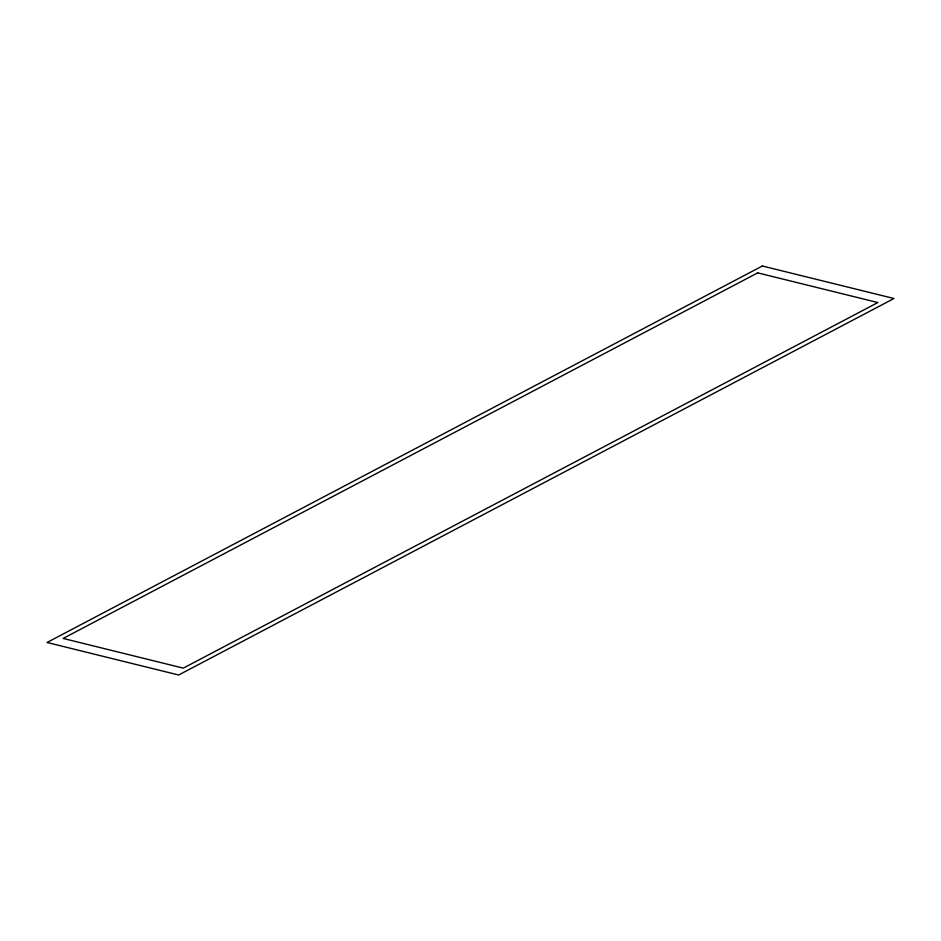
<?xml version="1.0" encoding="UTF-8"?>
<svg xmlns="http://www.w3.org/2000/svg" width="941" height="941" viewBox="0 0 941 941"><rect width="100%" height="100%" fill="white"/><g stroke="black" fill="none" stroke-linecap="round" stroke-linejoin="round"><path stroke-width="1.41" d="M762.339 265.997L47.05 642.491L178.661 675.003L893.95 298.509L762.339 265.997M757.693 272.866L63.141 638.445L183.307 668.134L877.859 302.555L757.693 272.866"/></g></svg>
